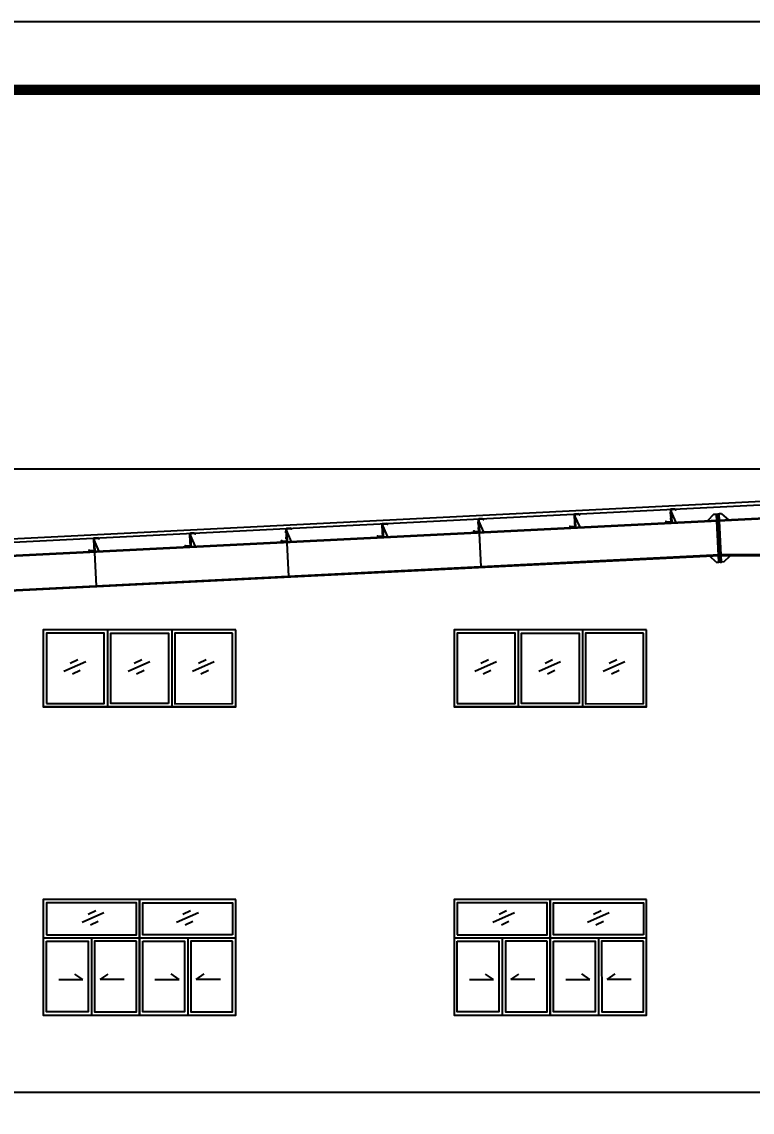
# Model space of a CAD drawing. Extents: x 180850 to 1399066, y 48356 to 327880.
# Drawn here: x 823867 to 835247, y 279002 to 295984 of the extents above; entities that cross this region are included whole.
import ezdxf

# ---------------------------------------------------------------- set-up
doc = ezdxf.new("R2010")
doc.units = 0
doc.header["$LTSCALE"] = 1000
for name, color, linetype in [('AXIS', 3, 'Continuous'), ('DOTE', 1, 'Continuous'), ('GL', 150, 'Continuous'), ('LT', 181, 'Continuous'), ('PUB_TITLE', 4, 'Continuous'), ('PZ', 202, 'Continuous')]:
    doc.layers.add(name, color=color, linetype=linetype)
doc.styles.add('_TCH_DIM_T3', font='SIMPLEX', dxfattribs={"width": 0.705882, "bigfont": 'GBCBIG'})
doc.dimstyles.new('_TCH_ARCH&&150', dxfattribs={"dimtxt": 446.25, "dimasz": 150, "dimexe": 375, "dimexo": 450, "dimgap": 189.375, "dimtad": 1, "dimdec": 0, "dimzin": 0, "dimdsep": 46, "dimtxsty": '_TCH_DIM_T3', "dimblk": 'ARCHTICK', "dimcen": 0.09, "dimclrd": 3, "dimclre": 3, "dimclrt": 7, "dimazin": 2, "dimtfac": 1, "dimtdec": 0, "dimtix": 1, "dimtmove": 2, "dimatfit": 3, "dimfxl": 1, "dimtolj": 1, "dimtzin": 0, "dimarcsym": 0})

# ---------------------------------------------------------------- blocks, each defined once
blk = doc.blocks.new('_ArchTick')
at = {"color": 0, "linetype": 'ByBlock', "const_width": 0.4}
blk.add_lwpolyline([(-0.5, -0.5), (0.5, 0.5)], dxfattribs=at)
blk = doc.blocks.new('*D1299')
at = {"color": 3, "lineweight": -2, "transparency": 16777216}
for p, q in [((816115, 278865), (816115, 275176)), ((841715, 278865), (841715, 275176)), ((816115, 275551), (841715, 275551))]:
    blk.add_line(p, q, dxfattribs=at)
at = {"layer": 'Defpoints', "color": 0, "transparency": 16777216}
for p in [(816115, 279315, -1), (841715, 279315, -1), (841715, 275551)]:
    blk.add_point(p, dxfattribs=at)
at = {"color": 3, "lineweight": -2, "transparency": 16777216, "xscale": 150, "yscale": 150, "zscale": 150, "rotation": 180}
blk.add_blockref('_ArchTick', (816115, 275551), dxfattribs=at)
at = {"color": 3, "lineweight": -2, "transparency": 16777216, "xscale": 150, "yscale": 150, "zscale": 150}
blk.add_blockref('_ArchTick', (841715, 275551), dxfattribs=at)
at = {"color": 7, "transparency": 16777216, "insert": (828915, 275964), "char_height": 446.2, "attachment_point": 5, "style": '_TCH_DIM_T3'}
blk.add_mtext('\\A1;25600', dxfattribs=at)
blk = doc.blocks.new('A$C3A585300')
at = {"layer": 'LT', "color": 1, "linetype": 'Continuous'}
for p, q in [((98, 153, -5), (58, 151, -5)), ((98, 153, -5), (58, 151, -5)), ((103, 62, -5), (63, 60, -5)), ((103, 62, -5), (63, 60, -5))]:
    blk.add_line(p, q, dxfattribs=at)
at = {"layer": 'LT', "elevation": -5}
blk.add_lwpolyline([(76, 197, -0.414214), (85, 207), (141, 210), (155, 197), (157, 199), (142, 213), (82, 210, 0.414214), (72, 200), (81, 23, -0.414214), (72, 12), (16, 10), (2, 22), (0, 20), (15, 6), (75, 9, 0.414214), (84, 20), (76, 197)], format="xyb", dxfattribs=at)
at = {"layer": 'LT', "elevation": -1}
for points in [[(76, 192), (82, 192), (91, 0), (85, 0)], [(82, 182), (91, 0), (161, 4)]]:
    blk.add_lwpolyline(points, close=True, dxfattribs=at)
at = {"layer": 'LT', "color": 1, "linetype": 'Continuous'}
for points in [[(75, 140, -5), (74, 164, -5), (84, 140, -5), (83, 165, -5)], [(75, 140, -5), (74, 164, -5), (84, 140, -5), (83, 165, -5)], [(79, 73, -5), (80, 48, -5), (88, 73, -5), (89, 49, -5)], [(79, 73, -5), (80, 48, -5), (88, 73, -5), (89, 49, -5)]]:
    blk.add_solid(points, dxfattribs=at)

msp = doc.modelspace()

# ---------------------------------------------------------------- linework, layer by layer
for p, q in [((834742.92, 287669.14, -0.86), (834715.45, 288218.46, -0.86)), ((830994.31, 288020.38, -0.86), (831020.57, 287495.05, -1.03)), ((827994.83, 287870.41, -0.86), (828021.1, 287345.06, -0.65)), ((824998.35, 287720.59, -0.86), (825024.62, 287195.22, -0.28)), ((825201.81, 286514.5, -0.88), (825201.81, 285314.5, -0.88)), ((826201.8, 286514.5, -0.88), (826201.81, 285314.5, -0.88)), ((831601.81, 286514.5, -0.88), (831601.81, 285314.5, -0.88)), ((832601.8, 286514.5, -0.88), (832601.81, 285314.5, -0.88)), ((824862.1, 286016.91, -0.88), (824523.78, 285864.3, -0.88)), ((824737.47, 286048.95, -0.88), (824619.8, 285991.89, -0.88)), ((825862.14, 286016.91, -0.88), (825523.83, 285864.3, -0.88)), ((825737.52, 286048.95, -0.88), (825619.85, 285991.89, -0.88)), ((826862.48, 286016.92, -0.88), (826524.16, 285864.31, -0.88)), ((826737.85, 286048.97, -0.88), (826620.19, 285991.91, -0.88)), ((831262.1, 286016.91, -0.88), (830923.78, 285864.3, -0.88)), ((831137.47, 286048.95, -0.88), (831019.8, 285991.89, -0.88)), ((832262.14, 286016.91, -0.88), (831923.83, 285864.3, -0.88)), ((832137.52, 286048.95, -0.88), (832019.85, 285991.89, -0.88)), ((833262.48, 286016.92, -0.88), (832924.16, 285864.31, -0.88)), ((833137.85, 286048.97, -0.88), (833020.19, 285991.91, -0.88)), ((824773.67, 285881.05, -0.88), (824656, 285823.99, -0.88)), ((825773.72, 285881.05, -0.88), (825656.05, 285823.99, -0.88)), ((826774.05, 285881.07, -0.88), (826656.38, 285824.01, -0.88)), ((831173.67, 285881.05, -0.88), (831056, 285823.99, -0.88)), ((832173.72, 285881.05, -0.88), (832056.05, 285823.99, -0.88)), ((833174.05, 285881.07, -0.88), (833056.38, 285824.01, -0.88)), ((827201.81, 285314.5, -0.88), (824201.75, 285314.5, -0.88)), ((833601.81, 285314.5, -0.88), (830601.75, 285314.5, -0.88)), ((825701.77, 282314.42, -0.88), (825701.77, 280514.42, -0.88)), ((825701.8, 280514.42, -0.88), (825701.8, 282314.42, -0.88)), ((832101.77, 282314.42, -0.88), (832101.77, 280514.42, -0.88)), ((832101.8, 280514.42, -0.88), (832101.8, 282314.42, -0.88)), ((825144.96, 282106.69, -0.88), (824806.65, 281954.08, -0.88)), ((825020.33, 282138.74, -0.88), (824902.67, 282081.68, -0.88)), ((826617.91, 282106.71, -0.88), (826279.6, 281954.1, -0.88)), ((826493.28, 282138.76, -0.88), (826375.62, 282081.7, -0.88)), ((831544.96, 282106.69, -0.88), (831206.65, 281954.08, -0.88)), ((831420.33, 282138.74, -0.88), (831302.67, 282081.68, -0.88)), ((833017.91, 282106.71, -0.88), (832679.6, 281954.1, -0.88)), ((832893.28, 282138.76, -0.88), (832775.62, 282081.7, -0.88)), ((825056.53, 281970.84, -0.88), (824938.87, 281913.78, -0.88)), ((826529.48, 281970.86, -0.88), (826411.82, 281913.8, -0.88)), ((831456.53, 281970.84, -0.88), (831338.87, 281913.78, -0.88)), ((832929.48, 281970.86, -0.88), (832811.82, 281913.8, -0.88)), ((827201.81, 281714.42, -0.88), (824201.72, 281714.42, -0.88)), ((824951.76, 281714.42, -0.88), (824951.76, 280514.42, -0.88)), ((826451.71, 281714.61, -0.88), (826452.01, 280514.61, -0.88)), ((833601.81, 281714.42, -0.88), (830601.72, 281714.42, -0.88)), ((831351.76, 281714.42, -0.88), (831351.76, 280514.42, -0.88)), ((832851.71, 281714.61, -0.88), (832852.01, 280514.61, -0.88)), ((824441.06, 281069.71, -0.88), (824817.75, 281069.71, -0.88)), ((824817.75, 281069.71, -0.88), (824692.92, 281154.16, -0.88)), ((825085.83, 281069.71, -0.88), (825210.66, 281154.16, -0.88)), ((825462.52, 281069.71, -0.88), (825085.83, 281069.71, -0.88)), ((825941.11, 281069.77, -0.88), (826317.8, 281069.87, -0.88)), ((826317.8, 281069.87, -0.88), (826192.95, 281154.28, -0.88)), ((826585.88, 281069.93, -0.88), (826710.69, 281154.41, -0.88)), ((826962.57, 281070.03, -0.88), (826585.88, 281069.93, -0.88)), ((830841.06, 281069.71, -0.88), (831217.75, 281069.71, -0.88)), ((831217.75, 281069.71, -0.88), (831092.92, 281154.16, -0.88)), ((831485.83, 281069.71, -0.88), (831610.66, 281154.16, -0.88)), ((831862.52, 281069.71, -0.88), (831485.83, 281069.71, -0.88)), ((832341.11, 281069.77, -0.88), (832717.8, 281069.87, -0.88)), ((832717.8, 281069.87, -0.88), (832592.95, 281154.28, -0.88)), ((832985.88, 281069.93, -0.88), (833110.69, 281154.41, -0.88)), ((833362.57, 281070.03, -0.88), (832985.88, 281069.93, -0.88))]:
    msp.add_line(p, q)
at = {"elevation": -0.88}
for points in [[(827201.81, 286514.5), (824201.81, 286514.5), (824201.81, 285314.5), (827201.81, 285314.5)], [(833601.81, 286514.5), (830601.81, 286514.5), (830601.81, 285314.5), (833601.81, 285314.5)], [(827201.81, 282314.42), (824201.78, 282314.42), (824201.78, 280514.42), (827201.81, 280514.42)], [(824251.72, 281764.42), (825651.8, 281764.42), (825651.79, 282264.41), (824251.72, 282264.41)], [(827151.87, 281764.42), (825751.8, 281764.42), (825751.8, 282264.41), (827151.87, 282264.41)], [(833601.81, 282314.42), (830601.78, 282314.42), (830601.78, 280514.42), (833601.81, 280514.42)], [(830651.72, 281764.42), (832051.8, 281764.42), (832051.79, 282264.41), (830651.72, 282264.41)], [(833551.87, 281764.42), (832151.8, 281764.42), (832151.8, 282264.41), (833551.87, 282264.41)], [(824251.72, 281664.42), (824901.79, 281664.42), (824901.79, 280564.42), (824251.72, 280564.42)], [(825651.8, 281664.42), (825001.73, 281664.42), (825001.73, 280564.42), (825651.8, 280564.42)], [(825751.68, 281664.43), (826401.75, 281664.59), (826402.02, 280564.59), (825751.96, 280564.43)], [(827151.76, 281664.78), (826501.69, 281664.62), (826501.96, 280564.62), (827152.03, 280564.78)], [(830651.72, 281664.42), (831301.79, 281664.42), (831301.79, 280564.42), (830651.72, 280564.42)], [(832051.8, 281664.42), (831401.73, 281664.42), (831401.73, 280564.42), (832051.8, 280564.42)], [(832151.68, 281664.43), (832801.75, 281664.59), (832802.02, 280564.59), (832151.96, 280564.43)], [(833551.76, 281664.78), (832901.69, 281664.62), (832901.96, 280564.62), (833552.03, 280564.78)]]:
    msp.add_lwpolyline(points, close=True, dxfattribs=at)
at = {"color": 3, "elevation": -0.88}
for points in [[(824251.75, 285364.5), (825151.81, 285364.5), (825151.81, 286464.49), (824251.75, 286464.49)], [(826151.81, 285364.5), (825251.81, 285364.5), (825251.81, 286464.49), (826151.81, 286464.49)], [(827152.17, 286464.52), (826252.11, 286464.49), (826252.12, 285364.49), (827152.17, 285364.52)], [(830651.75, 285364.5), (831551.81, 285364.5), (831551.81, 286464.49), (830651.75, 286464.49)], [(832551.81, 285364.5), (831651.81, 285364.5), (831651.81, 286464.49), (832551.81, 286464.49)], [(833552.17, 286464.52), (832652.11, 286464.49), (832652.12, 285364.49), (833552.17, 285364.52)]]:
    msp.add_lwpolyline(points, close=True, dxfattribs=at)
at = {"layer": 'AXIS', "linetype": 'ByBlock', "elevation": -0.86}
msp.add_lwpolyline([(816658.6, 287525.94), (841715.45, 288778.87), (841715.45, 288829.13), (816656.1, 287575.88)], close=True, dxfattribs=at)
at = {"layer": 'DOTE'}
for p, q in [((841715.45, 289015.13, -0.86), (816079.91, 289015.13, -0.86)), ((814254.91, 279315.46, -0.86), (868528.5, 279315.46, -0.86))]:
    msp.add_line(p, q, dxfattribs=at)
at = {"layer": 'GL'}
for p, q in [((841715.45, 288556.44, -0.86), (816958.78, 287318.61, -0.86)), ((841715.45, 288568.46, -0.86), (816959.02, 287330.64, -0.86)), ((834742.32, 287681.15, -1.5), (821682.53, 287028.11, 0.14)), ((841488.15, 287678.98, -4.17), (834742.3, 287681.6, -0.11)), ((834742.92, 287669.14, -1.5), (821683.13, 287016.15, 0.14)), ((841488.15, 287667.8, -2.92), (834742.92, 287669.14, -0.86))]:
    msp.add_line(p, q, dxfattribs=at)
at = {"layer": 'LT', "color": 1, "linetype": 'Continuous'}
for p, q in [((832501.6, 288260.21, -4.86), (832461.74, 288258.22, -4.86)), ((832501.6, 288260.21, -4.86), (832461.74, 288258.22, -4.86)), ((833999.73, 288335.12, -4.86), (833959.87, 288333.13, -4.86)), ((833999.73, 288335.12, -4.86), (833959.87, 288333.13, -4.86)), ((834004.3, 288243.71, -4.86), (833964.44, 288241.72, -4.86)), ((834004.3, 288243.71, -4.86), (833964.44, 288241.72, -4.86)), ((828007.21, 288035.5, -4.86), (827967.36, 288033.5, -4.86)), ((828007.21, 288035.5, -4.86), (827967.36, 288033.5, -4.86)), ((829505.34, 288110.4, -4.86), (829465.48, 288108.41, -4.86)), ((829505.34, 288110.4, -4.86), (829465.48, 288108.41, -4.86)), ((831003.47, 288185.31, -4.86), (830963.61, 288183.32, -4.86)), ((831003.47, 288185.31, -4.86), (830963.61, 288183.32, -4.86)), ((831008.04, 288093.9, -4.86), (830968.18, 288091.91, -4.86)), ((831008.04, 288093.9, -4.86), (830968.18, 288091.91, -4.86)), ((832506.17, 288168.81, -4.86), (832466.31, 288166.82, -4.86)), ((832506.17, 288168.81, -4.86), (832466.31, 288166.82, -4.86)), ((828011.78, 287944.09, -4.86), (827971.93, 287942.1, -4.86)), ((828011.78, 287944.09, -4.86), (827971.93, 287942.1, -4.86)), ((829509.91, 288019, -4.86), (829470.05, 288017, -4.86)), ((829509.91, 288019, -4.86), (829470.05, 288017, -4.86))]:
    msp.add_line(p, q, dxfattribs=at)
at = {"layer": 'LT', "elevation": -4.86}
for points in [[(833977.41, 288378.8, -0.41421356), (833986.9, 288389.29), (834042.58, 288392.07), (834056.7, 288379.3), (834058.72, 288381.52), (834043.68, 288395.13), (833983.75, 288392.13, 0.41421356), (833974.26, 288381.65), (833983.1, 288204.87, -0.41421356), (833973.61, 288194.38), (833917.93, 288191.6), (833903.81, 288204.37), (833901.79, 288202.15), (833916.83, 288188.54), (833976.76, 288191.53, 0.41421356), (833986.25, 288202.02), (833977.41, 288378.8)], [(830981.15, 288228.99, -0.41421356), (830990.64, 288239.48), (831046.33, 288242.26), (831060.45, 288229.48), (831062.46, 288231.71), (831047.42, 288245.32), (830987.49, 288242.32, 0.41421356), (830978.01, 288231.83), (830986.84, 288055.06, -0.41421356), (830977.36, 288044.57), (830921.67, 288041.78), (830907.55, 288054.56), (830905.54, 288052.33), (830920.58, 288038.73), (830980.5, 288041.72, 0.41421356), (830989.99, 288052.21), (830981.15, 288228.99)], [(832479.28, 288303.89, -0.41421356), (832488.77, 288314.38), (832544.46, 288317.17), (832558.58, 288304.39), (832560.59, 288306.62), (832545.55, 288320.22), (832485.62, 288317.23, 0.41421356), (832476.13, 288306.74), (832484.97, 288129.96, -0.41421356), (832475.48, 288119.47), (832419.8, 288116.69), (832405.68, 288129.47), (832403.66, 288127.24), (832418.71, 288113.63), (832478.63, 288116.63, 0.41421356), (832488.12, 288127.12), (832479.28, 288303.89)], [(827984.89, 288079.18, -0.41421356), (827994.38, 288089.66), (828050.07, 288092.45), (828064.19, 288079.67), (828066.2, 288081.9), (828051.16, 288095.5), (827991.24, 288092.51, 0.41421356), (827981.75, 288082.02), (827990.59, 287905.24, -0.41421356), (827981.1, 287894.76), (827925.41, 287891.97), (827911.29, 287904.75), (827909.28, 287902.52), (827924.32, 287888.91), (827984.25, 287891.91, 0.41421356), (827993.73, 287902.4), (827984.89, 288079.18)], [(829483.02, 288154.08, -0.41421356), (829492.51, 288164.57), (829548.2, 288167.35), (829562.32, 288154.58), (829564.33, 288156.8), (829549.29, 288170.41), (829489.36, 288167.42, 0.41421356), (829479.88, 288156.93), (829488.72, 287980.15, -0.41421356), (829479.23, 287969.66), (829423.54, 287966.88), (829409.42, 287979.65), (829407.41, 287977.43), (829422.45, 287963.82), (829482.37, 287966.82, 0.41421356), (829491.86, 287977.3), (829483.02, 288154.08)]]:
    msp.add_lwpolyline(points, format="xyb", dxfattribs=at)
at = {"layer": 'LT', "elevation": -0.86}
for points in [[(833977.66, 288373.81), (833983.65, 288374.11), (833993.24, 288182.35), (833987.25, 288182.05)], [(833984.15, 288364.12), (833993.24, 288182.35), (834063.14, 288185.84)], [(830981.4, 288223.99), (830987.39, 288224.29), (830996.98, 288032.53), (830990.99, 288032.23)], [(830987.89, 288214.31), (830996.98, 288032.53), (831066.88, 288036.03)], [(832479.53, 288298.9), (832485.52, 288299.2), (832495.11, 288107.44), (832489.12, 288107.14)], [(832486.02, 288289.21), (832495.11, 288107.44), (832565.01, 288110.93)], [(827985.14, 288074.18), (827991.14, 288074.48), (828000.72, 287882.72), (827994.73, 287882.42)], [(827991.64, 288064.49), (828000.72, 287882.72), (828070.62, 287886.22)], [(829483.27, 288149.09), (829489.27, 288149.39), (829498.85, 287957.63), (829492.86, 287957.33)], [(829489.76, 288139.4), (829498.85, 287957.63), (829568.75, 287961.12)]]:
    msp.add_lwpolyline(points, close=True, dxfattribs=at)
at = {"layer": 'LT', "color": 1, "linetype": 'Continuous'}
for points in [[(830981, 288171.92, -4.86), (830979.78, 288196.38, -4.86), (830989.99, 288172.37, -4.86), (830988.77, 288196.83, -4.86)], [(830981, 288171.92, -4.86), (830979.78, 288196.38, -4.86), (830989.99, 288172.37, -4.86), (830988.77, 288196.83, -4.86)], [(832479.13, 288246.83, -4.86), (832477.91, 288271.29, -4.86), (832488.12, 288247.28, -4.86), (832486.9, 288271.74, -4.86)], [(832479.13, 288246.83, -4.86), (832477.91, 288271.29, -4.86), (832488.12, 288247.28, -4.86), (832486.9, 288271.74, -4.86)], [(833977.26, 288321.74, -4.86), (833976.03, 288346.2, -4.86), (833986.25, 288322.19, -4.86), (833985.02, 288346.65, -4.86)], [(833977.26, 288321.74, -4.86), (833976.03, 288346.2, -4.86), (833986.25, 288322.19, -4.86), (833985.02, 288346.65, -4.86)], [(833980.61, 288254.79, -4.86), (833981.83, 288230.33, -4.86), (833989.59, 288255.24, -4.86), (833990.82, 288230.78, -4.86)], [(833980.61, 288254.79, -4.86), (833981.83, 288230.33, -4.86), (833989.59, 288255.24, -4.86), (833990.82, 288230.78, -4.86)], [(827984.74, 288022.11, -4.86), (827983.52, 288046.57, -4.86), (827993.73, 288022.56, -4.86), (827992.51, 288047.02, -4.86)], [(827984.74, 288022.11, -4.86), (827983.52, 288046.57, -4.86), (827993.73, 288022.56, -4.86), (827992.51, 288047.02, -4.86)], [(829482.87, 288097.02, -4.86), (829481.65, 288121.48, -4.86), (829491.86, 288097.47, -4.86), (829490.64, 288121.93, -4.86)], [(829482.87, 288097.02, -4.86), (829481.65, 288121.48, -4.86), (829491.86, 288097.47, -4.86), (829490.64, 288121.93, -4.86)], [(829486.22, 288030.07, -4.86), (829487.44, 288005.61, -4.86), (829495.21, 288030.52, -4.86), (829496.43, 288006.06, -4.86)], [(829486.22, 288030.07, -4.86), (829487.44, 288005.61, -4.86), (829495.21, 288030.52, -4.86), (829496.43, 288006.06, -4.86)], [(830984.35, 288104.98, -4.86), (830985.57, 288080.52, -4.86), (830993.34, 288105.43, -4.86), (830994.56, 288080.97, -4.86)], [(830984.35, 288104.98, -4.86), (830985.57, 288080.52, -4.86), (830993.34, 288105.43, -4.86), (830994.56, 288080.97, -4.86)], [(832482.48, 288179.88, -4.86), (832483.7, 288155.42, -4.86), (832491.47, 288180.33, -4.86), (832492.69, 288155.87, -4.86)], [(832482.48, 288179.88, -4.86), (832483.7, 288155.42, -4.86), (832491.47, 288180.33, -4.86), (832492.69, 288155.87, -4.86)], [(827988.09, 287955.17, -4.86), (827989.31, 287930.71, -4.86), (827997.08, 287955.61, -4.86), (827998.3, 287931.15, -4.86)], [(827988.09, 287955.17, -4.86), (827989.31, 287930.71, -4.86), (827997.08, 287955.61, -4.86), (827998.3, 287931.15, -4.86)]]:
    msp.add_solid(points, dxfattribs=at)
at = {"layer": 'PUB_TITLE'}
msp.add_lwpolyline([(797760.18, 232984.16), (886860.18, 232984.16), (886860.18, 295984.16), (797760.18, 295984.16)], close=True, dxfattribs=at)
at = {"layer": 'PUB_TITLE', "const_width": 159.09}
msp.add_lwpolyline([(799875.42, 234044.79), (799875.42, 294923.52), (885360.18, 294923.52), (885360.18, 234044.79)], close=True, dxfattribs=at)
at = {"layer": 'PZ'}
for p, q in [((834650.54, 288315.34, -2.86), (834550.82, 288210.23, -4.88)), ((834650.54, 288315.34, -2.86), (834550.82, 288210.23, -4.88)), ((834650.54, 288315.34, -2.86), (834690.49, 288317.33, -2.86)), ((834650.54, 288315.34, -2.86), (834690.49, 288317.33, -2.86)), ((834770.39, 288321.33, -2.86), (834730.44, 288319.33, -2.86)), ((834770.39, 288321.33, -2.86), (834730.44, 288319.33, -2.86)), ((834770.39, 288321.33, -2.86), (834880.09, 288226.69, -4.88)), ((834770.39, 288321.33, -2.86), (834880.09, 288226.69, -4.88)), ((834687.99, 287566.27, -1.5), (834585.3, 287661.26, -1.5)), ((834687.99, 287566.27, -1.5), (834585.3, 287661.26, -1.5)), ((834687.99, 287566.27, -1.5), (834727.94, 287568.27, -1.5)), ((834687.99, 287566.27, -1.5), (834727.94, 287568.27, -1.5)), ((834807.84, 287572.26, -1.5), (834767.89, 287570.27, -1.5)), ((834807.84, 287572.26, -1.5), (834767.89, 287570.27, -1.5)), ((834807.84, 287572.26, -1.5), (834904.37, 287667.91, -1.5)), ((834807.84, 287572.26, -1.5), (834904.37, 287667.91, -1.5))]:
    msp.add_line(p, q, dxfattribs=at)
at = {"layer": 'PZ', "elevation": -0.86}
for points in [[(834747.91, 287569.27), (834727.94, 287568.27), (834690.49, 288317.33), (834710.46, 288318.33)], [(834747.91, 287569.27), (834727.94, 287568.27), (834690.49, 288317.33), (834710.46, 288318.33)], [(834747.91, 287569.27), (834767.89, 287570.27), (834730.44, 288319.33), (834710.46, 288318.33)], [(834747.91, 287569.27), (834767.89, 287570.27), (834730.44, 288319.33), (834710.46, 288318.33)]]:
    msp.add_lwpolyline(points, close=True, dxfattribs=at)

# ---------------------------------------------------------------- block references
for p in [(826411.15, 287807.52), (824913.02, 287732.61)]:
    msp.add_blockref('A$C3A585300', p)

# ---------------------------------------------------------------- dimensions: what is measured, and where the dimension line sits
dim = msp.add_linear_dim(base=(841715.45, 275551.09), p1=(816115.45, 279315.46, -0.86), p2=(841715.45, 279315.48, -0.86), dimstyle='_TCH_ARCH&&150')
dim.commit()
dim.dimension.update_dxf_attribs({"geometry": '*D1299', "text_midpoint": (828915.45, 275963.59)})

doc.saveas('drawing.dxf')
